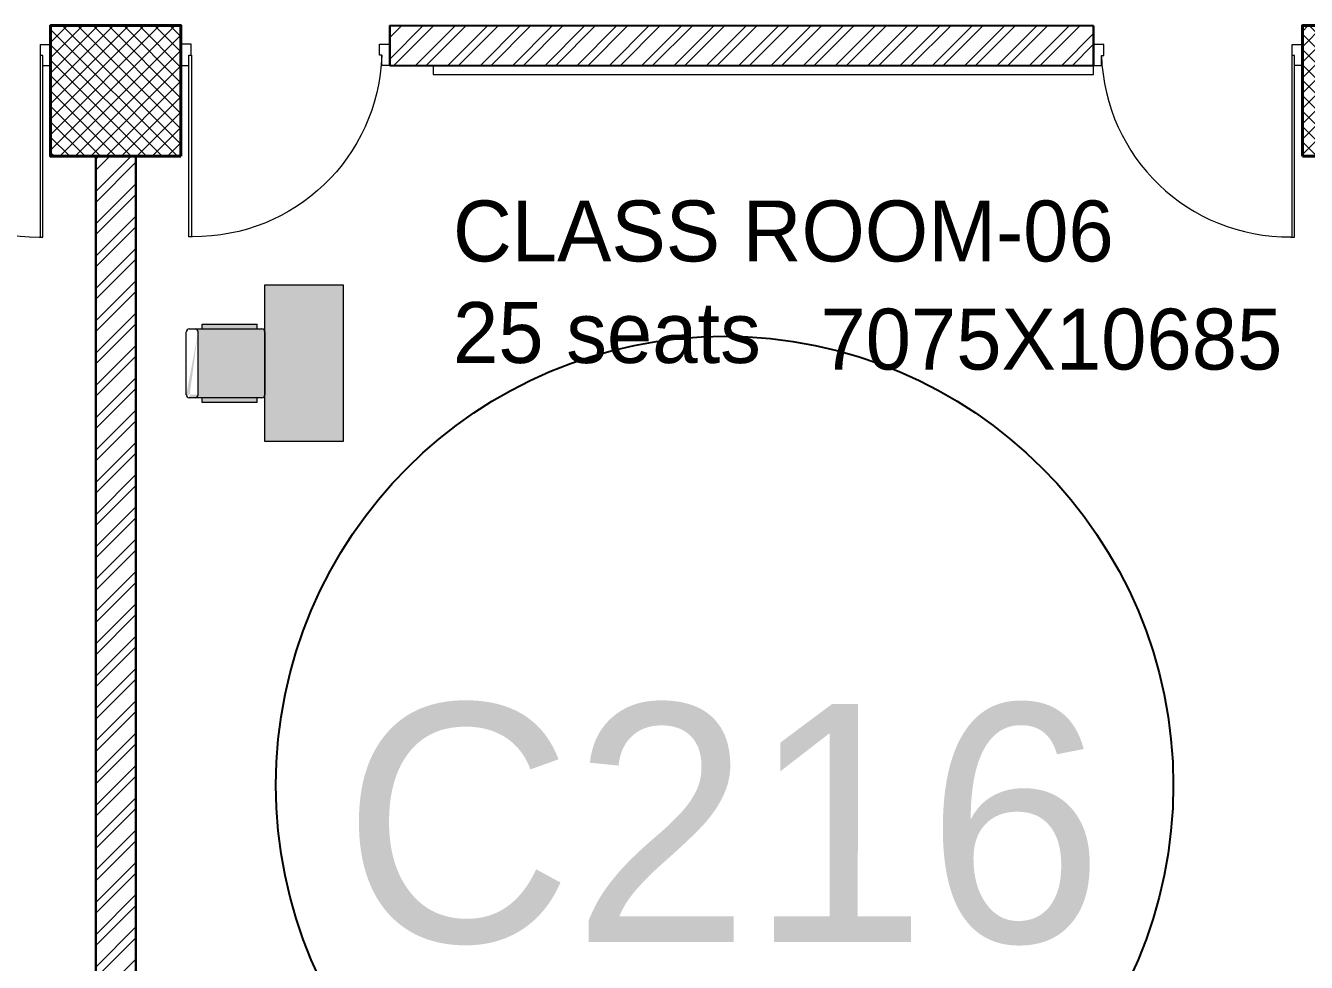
# Model space of a CAD drawing. Header units: millimetres. Extents: x 8275 to 147087, y -297470 to -191881.
# Drawn here: x 56239 to 63599, y -250211 to -244829 of the extents above; entities that cross this region are included whole.
import ezdxf

# ---------------------------------------------------------------- set-up
doc = ezdxf.new("R2010")
doc.units = ezdxf.units.MM
doc.header["$LTSCALE"] = 250
doc.header["$MEASUREMENT"] = 0
for name, color, linetype, lineweight in [('col', 6, 'Continuous', 40), ('door', 35, 'Continuous', 13), ('furniture', 5, 'Continuous', 15), ('hatch', 9, 'Continuous', 0), ('text', 7, 'Continuous', 9), ('wall', 1, 'Continuous', 30)]:
    doc.layers.add(name, color=color, linetype=linetype, lineweight=lineweight)
doc.layers.add('FUR', color=140, linetype='Continuous')
doc.styles.get("Standard").update_dxf_attribs({"font": 'GOTHIC.TTF', "height": 100})
pattern_1 = [(45, (-6686.72, -321362.35), (-92.80777, 92.80777), []), (45, (-6624.85, -321362.35), (-92.80777, 92.80777), [])]

# ---------------------------------------------------------------- blocks, each defined once
blk = doc.blocks.new('A$C31941232')
at = {"layer": 'hatch'}
h = blk.add_hatch(dxfattribs=at)
h.set_pattern_fill('ANSI37', color=256, scale=500, style=0)
h.set_pattern_definition([(45, (-3122599.59, 85463.276), (-44.1941738, 44.1941738), []), (135, (-3122599.59, 85463.276), (-44.1941738, -44.1941738), [])])
h.paths.add_polyline_path([(-81414.8, 14908.7), (-82163.4, 14908.7), (-82163.4, 15658.7), (-81414.8, 15658.7)])
h = blk.add_hatch(dxfattribs=at)
h.set_pattern_fill('ANSI37', color=256, scale=500, style=0)
h.set_pattern_definition([(45, (-3106656.064, 102318.864), (-44.1941738, 44.1941738), []), (135, (-3106656.064, 102318.864), (-44.1941738, -44.1941738), [])])
h.paths.add_polyline_path([(-74969.9, 14908.7), (-74369.9, 14908.7), (-74369.9, 15658.7), (-74969.9, 15658.7)])
at = {"layer": 'col'}
for points, elevation in [([(-81414.8, 14908.7), (-82163.4, 14908.7), (-82163.4, 15658.7), (-81414.8, 15658.7)], 4747.5), ([(-74969.9, 14908.7), (-74369.9, 14908.7), (-74369.9, 15658.7), (-74969.9, 15658.7)], 21632.3)]:
    blk.add_lwpolyline(points, close=True, dxfattribs=dict(at, elevation=elevation))
blk = doc.blocks.new('D1-1000')
for p, q in [((-950.7, 0), (-1000, 0)), ((-1000, 0), (-1000, -102)), ((-950.7, -52.7), (-950.7, 0)), ((-49.3, 0), (0, 0)), ((-49.3, -52.7), (-49.3, 0)), ((0, 0), (0, -102)), ((-962.5, -52.7), (-950.7, -52.7)), ((-962.5, -102), (-962.5, -52.7)), ((-50.6, -52.7), (-50.6, -923.2)), ((-37.5, -52.7), (-49.3, -52.7)), ((-37.5, -923.2), (-37.5, -52.7)), ((-37.5, -102), (-37.5, -52.7)), ((-1000, -102), (-962.5, -102)), ((0, -102), (-37.5, -102)), ((-55, -923.2), (-37.5, -923.2))]:
    blk.add_line(p, q)
blk.add_ellipse((-39.7, 2.2), major_axis=(646.4, 674.7), ratio=0.977435, start_param=2.382767, end_param=3.900418)
blk = doc.blocks.new('A$C59D9262A')
at = {"layer": 'furniture', "linetype": 'ByBlock', "ltscale": 100, "true_color": 0xffffff}
h = blk.add_hatch(color=7, dxfattribs=at)
h.dxf.hatch_style = 1
edge = h.paths.add_edge_path(flags=16)
edge.add_arc((180.6, 850.7), 16.9, 270, 360)
edge = h.paths.add_edge_path()
edge.add_line((-180.6, 901.5), (180.6, 901.5))
edge.add_arc((180.6, 884.5), 16.9, 0, 90, ccw=False)
edge.add_line((197.5, 884.5), (197.5, 466.9))
edge.add_arc((180.6, 466.9), 16.9, 270, 360, ccw=False)
edge.add_line((180.6, 450), (-180.6, 450))
edge.add_arc((-180.6, 466.9), 16.9, 180, 270, ccw=False)
edge.add_line((-197.5, 466.9), (-197.5, 884.5))
edge.add_arc((-180.6, 884.5), 16.9, 90, 180, ccw=False)
edge = h.paths.add_edge_path(flags=16)
edge.add_arc((-180.6, 850.7), 16.9, 180, 270)
edge = h.paths.add_edge_path(flags=0)
edge.add_arc((-180.6, 850.7), 16.9, 180, 270)
edge.add_arc((-180.6, 850.7), 16.9, 180, 270, ccw=False)
edge = h.paths.add_edge_path(flags=0)
edge.add_arc((-180.6, 850.7), 16.9, 180, 270)
edge.add_arc((-180.6, 850.7), 16.9, 180, 270)
edge = h.paths.add_edge_path(flags=17)
edge.add_arc((-180.6, 850.7), 16.9, 180, 270)
edge.add_line((-180.6, 833.7), (180.6, 833.7))
edge.add_line((-180.6, 901.5), (180.6, 901.5))
edge.add_arc((-180.6, 850.7), 16.9, 180, 270)
edge.add_arc((-180.6, 884.5), 16.9, 90, 180)
edge.add_arc((180.6, 850.7), 16.9, 270, 360)
edge.add_arc((180.6, 884.5), 16.9, 0, 90)
h = blk.add_hatch(color=7, dxfattribs=at)
h.dxf.hatch_style = 1
h.paths.add_polyline_path([(-197.5, 495.1), (-197.5, 811.2), (-225.7, 811.2), (-225.7, 495.1)])
h = blk.add_hatch(color=7, dxfattribs=at)
h.dxf.hatch_style = 1
h.paths.add_polyline_path([(197.5, 811.2), (197.5, 495.1), (225.7, 495.1), (225.7, 811.2)])
h = blk.add_hatch(color=7, dxfattribs=at)
h.dxf.hatch_style = 1
h.paths.add_polyline_path([(450, 0), (-450, 0), (-450, 450), (450, 450)])
at = {"layer": 'furniture', "ltscale": 0.01, "extrusion": (-2.00418e-16, -2.63379e-05, 1)}
for p, q in [((-197.5, 466.9, 0), (-197.5, 884.5, 0)), ((-180.6, 901.5, 0), (180.6, 901.5, 0)), ((197.5, 884.5, 0), (197.5, 466.9, 0)), ((-225.7, 495.1, 0), (-225.7, 811.2, 0)), ((-225.7, 811.2, 0), (-197.5, 811.2, 0)), ((-180.6, 833.7, 0), (180.6, 833.7, 0)), ((197.5, 811.2, 0), (225.7, 811.2, 0)), ((225.7, 811.2, 0), (225.7, 495.1, 0)), ((-225.7, 495.1, 0), (-197.5, 495.1, 0)), ((180.6, 450, 0), (-180.6, 450, 0)), ((197.5, 495.1, 0), (225.7, 495.1, 0))]:
    blk.add_line(p, q, dxfattribs=at)
at = {"layer": 'furniture', "ltscale": 0.01, "extrusion": (-4.09099e-19, -1.64547e-06, 1)}
blk.add_lwpolyline([(450, 0), (-450, 0), (-450, 450), (450, 450)], close=True, dxfattribs=at)
at = {"layer": 'furniture', "ltscale": 0.01, "extrusion": (-2.00418e-16, -2.63379e-05, 1)}
for centre, start, end in [((-180.6, 884.5, 0), 90, 180), ((180.6, 884.5, 0), 0, 90), ((-180.6, 850.7, 0), 180, 270), ((180.6, 850.7, 0), 270, 0), ((-180.6, 466.9, 0), 180, 270), ((180.6, 466.9, 0), 270, 0)]:
    blk.add_arc(centre, 16.9, start, end, dxfattribs=at)

msp = doc.modelspace()

# ---------------------------------------------------------------- hatches: boundary and pattern name
at = {"layer": 'hatch'}
h = msp.add_hatch(dxfattribs=at)
h.set_pattern_fill('ANSI32', color=256, scale=350, style=0)
h.set_pattern_definition(pattern_1)
h.paths.add_polyline_path([(62376.2, -245059.9), (62376.2, -244829.9), (58331.3, -244829.2), (58331.3, -245059.2)])
h = msp.add_hatch(dxfattribs=at)
h.set_pattern_fill('ANSI32', color=256, scale=350, style=0)
h.set_pattern_definition(pattern_1)
h.paths.add_polyline_path([(56642.3, -253549.3), (56872.3, -253549.3), (56872.3, -245579.2), (56642.3, -245579.2)])

# ---------------------------------------------------------------- linework, layer by layer
at = {"layer": 'FUR', "linetype": 'ByBlock', "ltscale": 100}
msp.add_circle((60255.8, -249192.2, -11300.6), 2578.4, dxfattribs=at)
at = {"layer": 'furniture', "elevation": 7090}
msp.add_lwpolyline([(58581.9, -245059.6), (58581.9, -245109.6), (62376.2, -245109.2), (62376.2, -245059.2)], close=True, dxfattribs=at)
at = {"layer": 'wall'}
for p, q in [((58331.3, -244829.2, -6553.2), (62376.2, -244829.9, 10331.6)), ((58331.3, -245059.2, -6553.2), (58331.3, -244829.2, -6553.2)), ((62376.2, -244829.8, 10331.6), (62376.2, -245059.9, 10331.6)), ((62376.2, -245059.9, 10331.6), (62376.2, -244829.9, 10331.6)), ((58331.3, -245059.2, -6553.2), (62376.2, -245059.9, 10331.6)), ((56642.3, -245579.2, -11300.6), (56642.3, -253549.3, -11300.6)), ((56872.3, -245579.2, -11300.6), (56872.3, -253549.3, -11300.6))]:
    msp.add_line(p, q, dxfattribs=at)

# ---------------------------------------------------------------- block references
at = {"layer": 'door', "zscale": 1.2}
for p, xscale, yscale in [((56382.7, -244937.5, -6553.2), 1.2, 1.2), ((57131.3, -244935.6, -6553.2), -1.2, 1.200000000000728), ((63576.2, -244936.8, 10331.6), 1.2, 1.2)]:
    msp.add_blockref('D1-1000', p, dxfattribs=dict(at, xscale=xscale, yscale=yscale))
at = {"layer": 'furniture', "linetype": 'ByBlock', "ltscale": 100, "rotation": 90.00000000000001}
msp.add_blockref('A$C59D9262A', (58063.9, -246769.2, -8926.9), dxfattribs=at)
at = {"layer": 'hatch'}
msp.add_blockref('A$C31941232', (138546.1, -260488, -11300.6), dxfattribs=at)

# ---------------------------------------------------------------- texts
at = {"layer": 'FUR', "insert": (15358.1, -250096.9, -116210), "char_height": 1368, "width": 89934.279, "attachment_point": 7, "rotation": 359.97865}
msp.add_mtext('\\pi42703;C216', dxfattribs=at)
at = {"layer": 'text', "color": 1, "lineweight": 35, "true_color": 0xff0505}
msp.add_text('7075X10685', height=350, rotation=360, dxfattribs=at).set_placement((60806.2, -246805.2, -16013.2))
at = {"layer": 'text', "color": 1, "linetype": 'ByBlock', "ltscale": 100, "true_color": 0xff0505, "insert": (58694.9, -245834, -11300.6), "char_height": 350, "width": 4194.775, "attachment_point": 1, "rotation": 360}
msp.add_mtext('CLASS ROOM-06 25 seats', dxfattribs=at)

doc.saveas('drawing.dxf')
